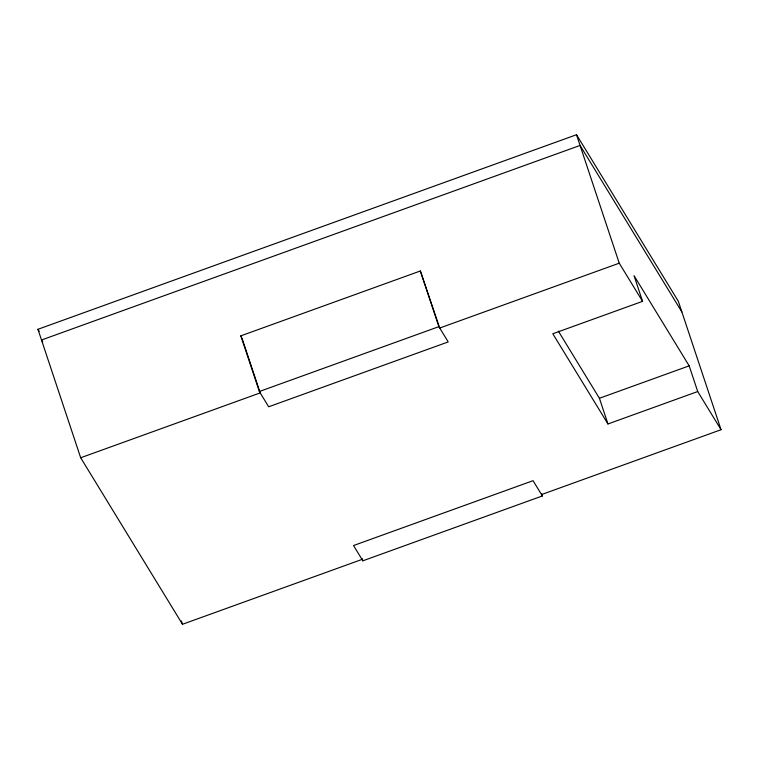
<?xml version="1.0" encoding="UTF-8"?>
<svg xmlns="http://www.w3.org/2000/svg" width="759" height="759" viewBox="0 0 759 759"><rect width="100%" height="100%" fill="white"/><g stroke="black" fill="none" stroke-linecap="round" stroke-linejoin="round"><path stroke-width="1.14" d="M362.015 559.421L182.492 624.278L80.682 457.762L37.95 329.292L576.508 134.722L678.318 301.238L721.05 429.708L541.528 494.564M420.353 270.991L438.873 326.655L448.208 341.92L268.686 406.777L259.35 391.511L240.831 335.848L420.353 270.991L439.717 328.04L619.24 263.183L642.569 301.342L552.808 333.78L607.959 423.968L697.72 391.54L721.05 429.708M259.35 391.511L438.873 326.655M80.682 457.762L260.204 392.896L242.055 338.343M558.358 331.133L599.411 398.276L689.172 365.847L697.72 391.54M542.381 495.95L533.046 480.684L353.533 545.541L362.859 560.806L542.381 495.95L541.641 493.72M681.876 311.949L580.066 145.434L41.508 340.004L42.732 342.005M689.172 365.847L634.021 275.65L642.569 301.342M240.831 335.848L241.685 337.233M37.95 329.292L39.183 331.313M576.508 134.722L619.24 263.183M599.411 398.276L607.959 423.968M362.119 558.577L362.859 560.806M181.373 620.909L182.492 624.278"/></g></svg>
